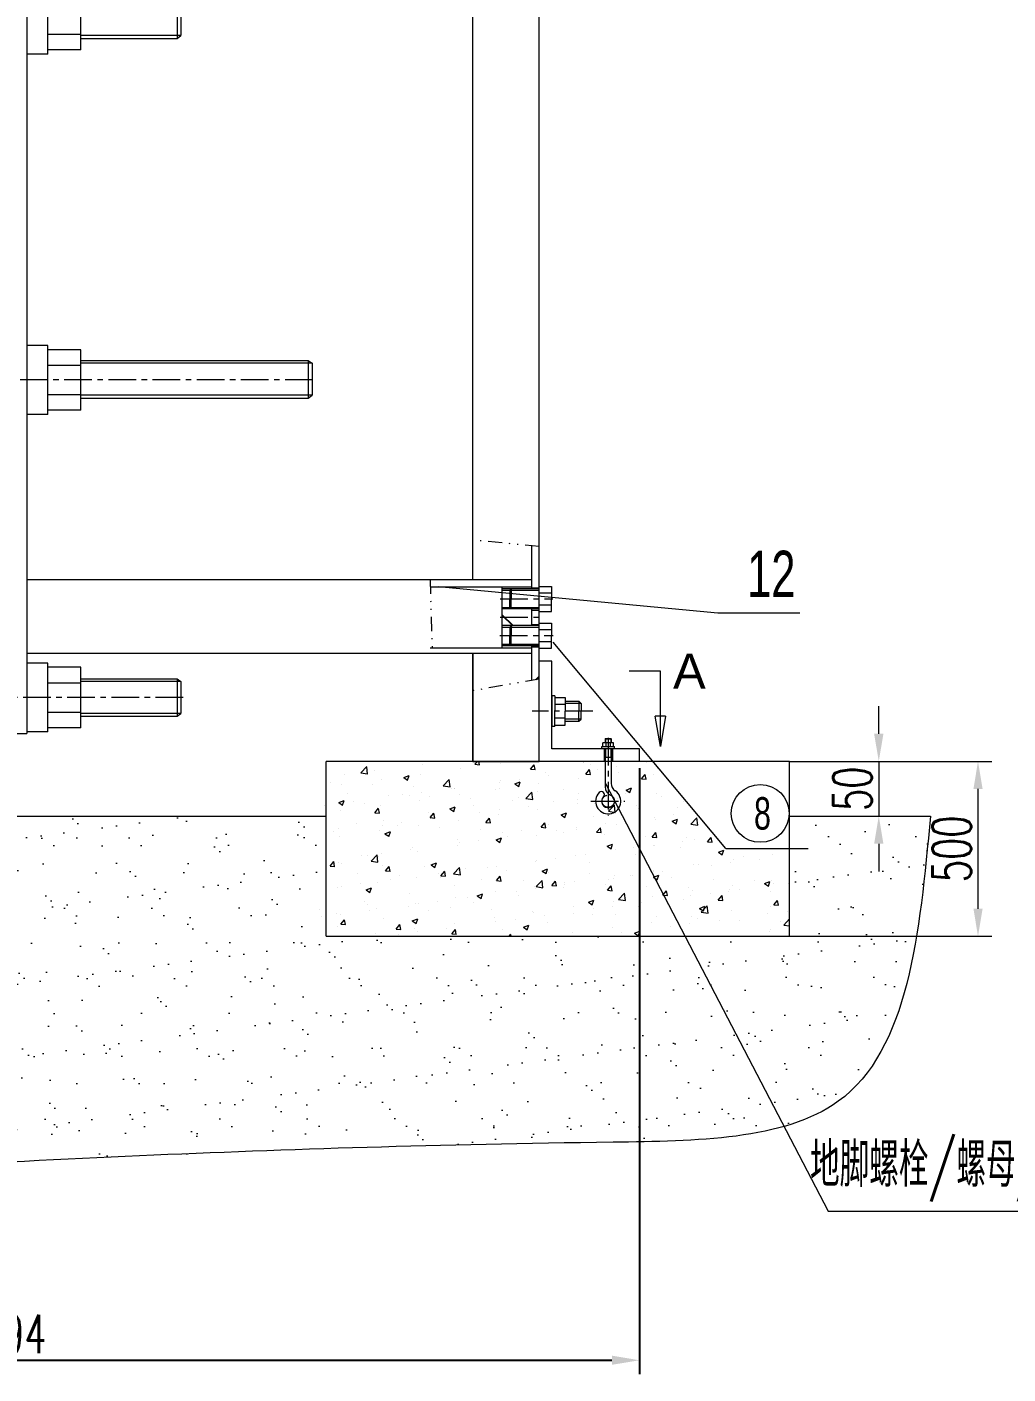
# Model space of a CAD drawing. Header units: millimetres. Extents: x 3108 to 3702, y 1162 to 1582.
# Drawn here: x 3239.8 to 3328.6, y 1324.6 to 1446.6 of the extents above; entities that cross this region are included whole.
import ezdxf

# ---------------------------------------------------------------- set-up
doc = ezdxf.new("R2010")
doc.units = ezdxf.units.MM
doc.linetypes.add('CENTERX2', pattern=[4, 2.5, -0.5, 0.5, -0.5])
doc.linetypes.add('DIVIDE', pattern=[31.75, 12.7, -6.35, 0, -6.35, 0, -6.35])
doc.layers.get('DEFPOINTS').update_dxf_attribs({"lineweight": 18})
for name, color, linetype, lineweight, true_color in [('1', 1, 'Continuous', 18, 0xff0000), ('2', 2, 'Continuous', 18, 0xffff00), ('3', 3, 'CENTERX2', 18, 0x00ff00), ('4', 4, 'DIVIDE', 18, 0x00ffff)]:
    doc.layers.add(name, color=color, linetype=linetype, lineweight=lineweight, true_color=true_color)
doc.styles.add('HZ', font='txt.shx', dxfattribs={"width": 0.67, "bigfont": 'hztxt.shx'})
doc.styles.get("Standard").update_dxf_attribs({"font": 'arial.ttf'})
doc.dimstyles.new('STANDARD$0', dxfattribs={"dimtxt": 3.5, "dimasz": 2.5, "dimexe": 1.25, "dimexo": 0.625, "dimtad": 1, "dimdec": 4, "dimdsep": 46, "dimtxsty": 'HZ', "dimcen": 2.5, "dimdle": 5, "dimadec": 0, "dimazin": 0, "dimtfac": 1, "dimtmove": 0, "dimatfit": 3, "dimfxl": 0, "dimtolj": 1, "dimlwd": -1, "dimlwe": -1, "dimarcsym": 0})
pattern_1 = [(37.5, (2391.516, 728.7766), (-0.160003, 4.894132), [0, -3.8608, 0, -4.318, 0, -4.1275]), (7.5, (2391.516, 728.7766), (4.495233, 7.16825), [0, -2.0828, 0, -3.4798, 0, -1.3335]), (327.5, (2388.392, 728.7766), (7.909924, 0.014372), [0, -1.27, 0, -4.572, 0, -5.969]), (317.5, (2388.392, 728.7766), (7.635565, 2.229293), [0, -0.635, 0, -2.9972, 0, -3.429])]

# ---------------------------------------------------------------- blocks, each defined once
blk = doc.blocks.new('*D36')
at = {"layer": '2', "color": 2, "transparency": 16777216}
for p, q in [((3316.89, 1382.55), (3316.89, 1385.05)), ((3308.82, 1380.05), (3318.14, 1380.05)), ((3316.89, 1380.05), (3316.89, 1375.09)), ((3308.82, 1375.09), (3318.14, 1375.09)), ((3316.89, 1372.59), (3316.89, 1370.09))]:
    blk.add_line(p, q, dxfattribs=at)
for points in [[(3316.47, 1382.55), (3317.31, 1382.55), (3316.89, 1380.05)], [(3316.47, 1372.59), (3317.31, 1372.59), (3316.89, 1375.09)]]:
    blk.add_solid(points, dxfattribs=at)
at = {"layer": 'DEFPOINTS', "color": 0, "transparency": 16777216}
for p in [(3308.82, 1380.05), (3308.82, 1375.09), (3316.89, 1375.09)]:
    blk.add_point(p, dxfattribs=at)
at = {"layer": '2', "color": 2, "transparency": 16777216, "insert": (3314.51, 1377.57), "char_height": 3.5, "attachment_point": 5, "rotation": 90, "style": 'HZ'}
blk.add_mtext('\\A1;50', dxfattribs=at)
blk = doc.blocks.new('*D37')
at = {"layer": '2', "color": 2, "transparency": 16777216}
for p, q in [((3308.82, 1380.05), (3327.12, 1380.05)), ((3325.87, 1377.55), (3325.87, 1366.71)), ((3308.82, 1364.21), (3327.12, 1364.21))]:
    blk.add_line(p, q, dxfattribs=at)
for points in [[(3325.46, 1377.55), (3326.29, 1377.55), (3325.87, 1380.05)], [(3325.46, 1366.71), (3326.29, 1366.71), (3325.87, 1364.21)]]:
    blk.add_solid(points, dxfattribs=at)
at = {"layer": 'DEFPOINTS', "color": 0, "transparency": 16777216}
for p in [(3308.82, 1380.05), (3308.82, 1364.21), (3325.87, 1364.21)]:
    blk.add_point(p, dxfattribs=at)
at = {"layer": '2', "color": 2, "transparency": 16777216, "insert": (3323.5, 1372.13), "char_height": 3.5, "attachment_point": 5, "rotation": 90, "style": 'HZ'}
blk.add_mtext('\\A1;500', dxfattribs=at)
blk = doc.blocks.new('_CLOSED')
at = {"color": 0, "linetype": 'ByBlock', "lineweight": -2}
for p, q in [((-1, 0.166667), (0, 0)), ((-1, 0.166667), (-1, -0.166667)), ((0, 0), (-1, -0.166667)), ((0, 0), (-1, 0))]:
    blk.add_line(p, q, dxfattribs=at)
blk = doc.blocks.new('*D56')
at = {"color": 0, "transparency": 16777216}
for p, q in [((3295.23, 1379.43), (3295.23, 1324.57)), ((3179.86, 1332.95), (3179.86, 1324.57)), ((3182.36, 1325.82), (3292.73, 1325.82))]:
    blk.add_line(p, q, dxfattribs=at)
for points in [[(3182.36, 1326.24), (3182.36, 1325.41), (3179.86, 1325.82)], [(3292.73, 1326.24), (3292.73, 1325.41), (3295.23, 1325.82)]]:
    blk.add_solid(points, dxfattribs=at)
at = {"layer": 'DEFPOINTS', "color": 0, "transparency": 16777216}
for p in [(3295.23, 1380.05), (3179.86, 1333.57), (3295.23, 1325.82)]:
    blk.add_point(p, dxfattribs=at)
at = {"color": 0, "transparency": 16777216, "insert": (3237.54, 1328.2), "char_height": 3.5, "attachment_point": 5, "style": 'HZ'}
blk.add_mtext('\\A1;1494', dxfattribs=at)

msp = doc.modelspace()

# ---------------------------------------------------------------- hatches: boundary and pattern name
at = {"ltscale": 0.25}
h = msp.add_hatch(dxfattribs=at)
h.set_pattern_fill('ANSI31', color=256, scale=4.2, style=0)
h.set_pattern_definition([(45, (2985.516, 728.777), (-9.42927, 9.42927), [])])
h.paths.add_polyline_path([(3286.15831, 1399.49758), (3285.47038, 1399.56556), (3285.47038, 1395.76713), (3286.15831, 1395.76713)], flags=0)
h.paths.add_polyline_path([(3286.15831, 1390.42641), (3285.47038, 1390.42641), (3285.47038, 1387.38732), (3286.15831, 1387.50916), (3286.15831, 1389.12626)], flags=0)
h = msp.add_hatch(dxfattribs=at)
h.set_pattern_fill('ANSI31', color=256, scale=4.2, angle=90, style=0)
h.set_pattern_definition([(135, (2985.516, 728.777), (-9.42927, -9.42927), [])])
h.paths.add_polyline_path([(3285.47038, 1395.66624), (3285.47038, 1395.86583), (3282.77398, 1395.86583), (3282.77398, 1395.66624), (3283.62385, 1395.66624)], flags=0)
h.paths.add_polyline_path([(3282.77398, 1395.66624), (3282.77398, 1395.53961), (3283.48739, 1395.53961), (3283.62385, 1395.66624)], flags=0)
h.paths.add_polyline_path([(3283.62385, 1393.85033), (3283.48739, 1393.97696), (3282.77398, 1393.97696), (3282.77398, 1393.85033)], flags=0)
h.paths.add_polyline_path([(3283.62385, 1393.85033), (3282.77398, 1393.85033), (3282.77398, 1393.09677), (3285.47038, 1393.09677), (3285.47038, 1393.61897), (3284.6045, 1393.85033)], flags=0)
h.paths.add_polyline_path([(3282.77398, 1393.09677), (3282.77398, 1392.3432), (3283.62385, 1392.3432), (3285.47038, 1392.3432), (3285.47038, 1393.09677)], flags=0)
h.paths.add_polyline_path([(3283.48739, 1392.21657), (3283.62385, 1392.3432), (3282.77398, 1392.3432), (3282.77398, 1392.21657)], flags=0)
h.paths.add_polyline_path([(3283.62385, 1390.52729), (3283.48739, 1390.65392), (3282.77398, 1390.65392), (3282.77398, 1390.52729)], flags=0)
h.paths.add_polyline_path([(3285.47038, 1390.32771), (3285.47038, 1390.52729), (3283.62385, 1390.52729), (3282.77398, 1390.52729), (3282.77398, 1390.32771)], flags=0)
at = {"layer": '2'}
h = msp.add_hatch(dxfattribs=at)
h.set_pattern_fill('AR-SAND', color=256, scale=0.1, style=0)
h.set_pattern_definition(pattern_1)
edge = h.paths.add_edge_path(flags=0)
edge.add_spline(control_points=[(3157.85624, 1375.08889), (3155.30754, 1366.23767), (3147.32803, 1338.5262), (3227.89468, 1343.26097), (3264.89736, 1345.34502), (3305.10371, 1345.70333), (3309.89734, 1347.5173)], knot_values=[0, 0, 0, 0, 24.206218146, 75.785082964, 166.21556934, 183.086751471, 183.086751471, 183.086751471, 183.086751471], weights=[1, 1, 1, 1, 1, 1, 1], degree=3, periodic=0)
edge.add_line((3309.89734, 1347.5173), (3301.21813, 1364.21464))
edge.add_line((3301.21813, 1364.21464), (3266.86291, 1364.21464))
edge.add_line((3266.86291, 1364.21464), (3266.86291, 1375.08889))
edge.add_line((3266.86291, 1375.08889), (3210.76764, 1375.08889))
edge.add_line((3210.76764, 1375.08889), (3210.76764, 1364.21464))
edge.add_line((3210.76764, 1364.21464), (3168.81444, 1364.21464))
edge.add_line((3168.81444, 1364.21464), (3168.81444, 1375.08889))
edge.add_line((3168.81444, 1375.08889), (3157.85624, 1375.08889))
h = msp.add_hatch(dxfattribs=at)
h.set_pattern_fill('AR-SAND', color=256, scale=0.1, style=0)
h.set_pattern_definition(pattern_1)
edge = h.paths.add_edge_path(flags=0)
edge.add_spline(control_points=[(3309.89734, 1347.5173), (3311.11441, 1347.97785), (3319.46765, 1352.26326), (3320.58962, 1364.49504), (3321.56135, 1375.08889)], knot_values=[0, 0, 0, 0, 4.242408219, 31.681497009, 31.681497009, 31.681497009, 31.681497009], weights=[1, 1, 1, 1, 1], degree=3, periodic=0)
edge.add_line((3321.56135, 1375.08889), (3309.64444, 1375.08889))
edge.add_arc((3307.15767, 1375.91093), 2.61912, 309.2868787, 341.7078902, ccw=False)
edge.add_line((3308.81611, 1373.88377), (3308.81611, 1364.21464))
edge.add_line((3308.81611, 1364.21464), (3301.21813, 1364.21464))
edge.add_line((3301.21813, 1364.21464), (3309.89734, 1347.5173))

# ---------------------------------------------------------------- linework, layer by layer
at = {"layer": '1', "ltscale": 0.25}
for p, q in [((3239.78577, 1524.29906), (3239.78577, 1382.57426)), ((3280.14811, 1396.49726), (3280.14811, 1524.29906)), ((3286.15831, 1380.05426), (3286.15831, 1524.29906)), ((3239.78577, 1450.33383), (3239.78577, 1444.09573)), ((3253.37914, 1448.91608), (3253.37914, 1445.51348)), ((3253.71934, 1448.66461), (3253.71934, 1445.76496)), ((3253.37914, 1445.51348), (3253.71934, 1445.76496)), ((3239.78577, 1417.70847), (3239.78577, 1411.47038)), ((3265.24738, 1416.35148), (3265.24738, 1412.94888)), ((3265.24738, 1416.35148), (3265.58758, 1416.1)), ((3265.58758, 1416.1), (3265.58758, 1413.20035)), ((3265.58758, 1416.03925), (3265.58758, 1413.20035)), ((3265.24738, 1412.94888), (3265.58758, 1413.20035)), ((3285.47038, 1399.56556), (3285.47038, 1395.66624)), ((3285.47038, 1396.49726), (3239.78577, 1396.49726)), ((3276.28825, 1395.86583), (3285.47038, 1395.86583)), ((3282.77398, 1395.86583), (3282.77398, 1390.32771)), ((3282.77398, 1395.53961), (3283.48739, 1395.53961)), ((3283.62385, 1395.66624), (3283.48739, 1395.53961)), ((3283.48739, 1395.53961), (3283.48739, 1394.75829)), ((3283.62385, 1395.66624), (3283.62385, 1394.75829)), ((3286.15831, 1395.66624), (3283.62385, 1395.66624)), ((3285.47038, 1395.76713), (3286.15831, 1395.76713)), ((3286.15831, 1395.89342), (3287.27873, 1395.89342)), ((3287.27873, 1395.89342), (3287.27873, 1394.75829)), ((3283.48739, 1393.97696), (3283.48739, 1394.75829)), ((3283.62385, 1393.85033), (3283.62385, 1394.75829)), ((3286.15831, 1395.30147), (3287.27873, 1395.30147)), ((3287.27873, 1393.62315), (3287.27873, 1394.75829)), ((3282.77398, 1393.97696), (3283.48142, 1393.97696)), ((3283.62385, 1393.85033), (3283.48739, 1393.97696)), ((3286.15831, 1393.85033), (3283.62385, 1393.85033)), ((3285.47038, 1393.85033), (3285.47038, 1392.3432)), ((3285.47038, 1393.74945), (3286.15831, 1393.74945)), ((3286.15831, 1394.2151), (3287.27873, 1394.2151)), ((3286.15831, 1393.62315), (3287.27873, 1393.62315)), ((3282.77398, 1392.21657), (3283.48739, 1392.21657)), ((3283.62385, 1392.3432), (3283.48739, 1392.21657)), ((3283.48739, 1392.21657), (3283.48739, 1391.43525)), ((3286.15831, 1392.3432), (3283.62385, 1392.3432)), ((3283.62385, 1392.3432), (3283.62385, 1391.43525)), ((3285.47038, 1392.44409), (3286.15831, 1392.44409)), ((3286.15831, 1392.57038), (3287.27873, 1392.57038)), ((3286.15831, 1391.97843), (3287.27873, 1391.97843)), ((3287.27873, 1392.57038), (3287.27873, 1391.43525)), ((3282.77398, 1390.65392), (3283.48739, 1390.65392)), ((3283.48739, 1390.65392), (3283.48739, 1391.43525)), ((3283.62385, 1390.52729), (3283.48739, 1390.65392)), ((3283.62385, 1390.52729), (3283.62385, 1391.43525)), ((3286.15831, 1390.89206), (3287.27873, 1390.89206)), ((3287.27873, 1390.30011), (3287.27873, 1391.43525)), ((3285.47038, 1389.83337), (3239.78577, 1389.83337)), ((3276.28825, 1390.32771), (3285.47038, 1390.32771)), ((3280.14811, 1380.05426), (3280.14811, 1389.83337)), ((3280.14811, 1389.83337), (3280.14811, 1380.05426)), ((3286.15831, 1390.52729), (3283.62385, 1390.52729)), ((3285.47038, 1390.52729), (3285.47038, 1387.38732)), ((3285.47038, 1390.42641), (3286.15831, 1390.42641)), ((3286.15831, 1390.30011), (3287.27873, 1390.30011)), ((3239.78577, 1388.95075), (3239.78577, 1382.71265)), ((3253.37914, 1387.533), (3253.37914, 1384.1304)), ((3253.37914, 1387.533), (3253.71934, 1387.28153)), ((3253.71934, 1387.28153), (3253.71934, 1384.38188)), ((3287.29231, 1385.97544), (3287.29231, 1383.20508)), ((3287.56034, 1385.97544), (3287.29231, 1385.97544)), ((3287.56034, 1385.97544), (3287.56034, 1384.59026)), ((3287.56034, 1385.83823), (3288.50479, 1385.83823)), ((3288.50479, 1385.83823), (3288.50479, 1384.59026)), ((3288.50479, 1385.21425), (3287.56034, 1385.21425)), ((3287.56034, 1383.20508), (3287.56034, 1384.59026)), ((3288.50479, 1385.49633), (3289.7417, 1385.49633)), ((3288.50479, 1383.34229), (3288.50479, 1384.59026)), ((3288.50479, 1383.34229), (3288.50479, 1384.59026)), ((3289.7417, 1385.49633), (3289.7417, 1384.59026)), ((3289.7417, 1385.49633), (3289.9512, 1385.29569)), ((3289.7417, 1383.6842), (3289.7417, 1384.59026)), ((3289.9512, 1385.29569), (3289.9512, 1384.59026)), ((3289.9512, 1383.88484), (3289.9512, 1384.59026)), ((3253.37914, 1384.1304), (3253.71934, 1384.38188)), ((3288.50479, 1383.96628), (3287.56034, 1383.96628)), ((3287.56034, 1383.34229), (3288.50479, 1383.34229)), ((3288.50479, 1383.6842), (3289.7417, 1383.6842)), ((3289.7417, 1383.6842), (3289.9512, 1383.88484)), ((3234.11577, 1382.57426), (3239.78577, 1382.57426)), ((3287.56034, 1383.20508), (3287.29231, 1383.20508)), ((3280.14811, 1380.05426), (3286.15831, 1380.05426))]:
    msp.add_line(p, q, dxfattribs=at)
at = {"layer": '1'}
for p, q in [((3241.6761, 1444.09573), (3241.6761, 1450.33383)), ((3244.65337, 1444.4738), (3244.65337, 1449.95576)), ((3241.6761, 1445.89155), (3244.65337, 1445.89155)), ((3244.65337, 1445.51348), (3253.37914, 1445.51348)), ((3244.65337, 1444.4738), (3241.6761, 1444.4738)), ((3241.6761, 1444.09573), (3239.78577, 1444.09573)), ((3241.6761, 1417.70847), (3239.78577, 1417.70847)), ((3241.6761, 1411.47038), (3241.6761, 1417.70847)), ((3244.65337, 1417.33041), (3241.6761, 1417.33041)), ((3244.65337, 1411.84844), (3244.65337, 1417.33041)), ((3244.65337, 1416.35148), (3265.24738, 1416.35148)), ((3241.6761, 1415.91266), (3244.65337, 1415.91266)), ((3241.6761, 1413.26619), (3244.65337, 1413.26619)), ((3244.65337, 1412.94888), (3265.24738, 1412.94888)), ((3241.6761, 1411.47038), (3239.78577, 1411.47038)), ((3244.65337, 1411.84844), (3241.6761, 1411.84844)), ((3241.6761, 1388.95075), (3239.78577, 1388.95075)), ((3241.6761, 1382.71265), (3241.6761, 1388.95075)), ((3244.65337, 1388.57269), (3241.6761, 1388.57269)), ((3244.65337, 1383.09072), (3244.65337, 1388.57269)), ((3241.6761, 1387.15494), (3244.65337, 1387.15494)), ((3244.65337, 1387.533), (3253.37914, 1387.533)), ((3241.6761, 1384.50847), (3244.65337, 1384.50847)), ((3244.65337, 1384.1304), (3253.37914, 1384.1304)), ((3241.6761, 1382.71265), (3239.78577, 1382.71265)), ((3244.65337, 1383.09072), (3241.6761, 1383.09072)), ((3292.11811, 1382.08205), (3292.16431, 1382.12825)), ((3292.11811, 1382.08205), (3292.11811, 1381.72257)), ((3292.11811, 1382.08205), (3292.67251, 1382.08205)), ((3292.16431, 1382.12825), (3292.62631, 1382.12825)), ((3292.67251, 1382.08205), (3292.62631, 1382.12825)), ((3292.67251, 1382.08205), (3292.67251, 1381.72257)), ((3291.81065, 1381.38637), (3292.97998, 1381.38637)), ((3291.81065, 1381.18826), (3291.81065, 1381.38637)), ((3292.11811, 1381.18826), (3292.11811, 1377.73046)), ((3292.67251, 1381.18826), (3292.67251, 1378.05958)), ((3292.97998, 1381.18826), (3292.97998, 1381.38637))]:
    msp.add_line(p, q, dxfattribs=at)
at = {"layer": '1', "ltscale": 200}
for p, q in [((3287.29231, 1389.12626), (3286.15831, 1389.12626)), ((3286.15831, 1380.05426), (3286.15831, 1389.12626)), ((3287.29231, 1381.18826), (3287.29231, 1389.12626)), ((3295.23031, 1381.18826), (3287.29231, 1381.18826)), ((3295.23031, 1380.05426), (3295.23031, 1381.18826)), ((3295.23031, 1380.05426), (3286.15831, 1380.05426))]:
    msp.add_line(p, q, dxfattribs=at)
at = {"layer": '1', "ltscale": 0.1}
for p, q in [((3291.92634, 1381.38935), (3291.92634, 1381.72257)), ((3292.89015, 1381.72257), (3291.92634, 1381.72257)), ((3292.03224, 1381.18826), (3292.03224, 1380.05426)), ((3292.21501, 1381.38935), (3292.21501, 1381.72257)), ((3292.60147, 1381.38935), (3292.60147, 1381.72257)), ((3292.7969, 1381.18826), (3292.7969, 1380.05426)), ((3292.89015, 1381.38637), (3292.89015, 1381.72257))]:
    msp.add_line(p, q, dxfattribs=at)
at = {"layer": '1', "lineweight": 0}
for p, q in [((3266.86291, 1364.21464), (3266.86291, 1380.05426)), ((3308.81611, 1380.05426), (3266.86291, 1380.05426)), ((3292.11811, 1380.42977), (3292.67251, 1380.42977)), ((3308.81611, 1364.21464), (3308.81611, 1380.05426)), ((3210.76764, 1375.08889), (3266.86291, 1375.08889)), ((3308.81611, 1375.08889), (3321.56135, 1375.08889)), ((3266.86291, 1364.21464), (3308.81611, 1364.21464))]:
    msp.add_line(p, q, dxfattribs=at)
at = {"layer": '1'}
for centre, radius, start, end in [((3292.39531, 1376.4415), 1.14007, 136.2364017, 56.1390686), ((3291.77215, 1377.03833), 0.2772, 316.2364017, 136.2364017), ((3292.92661, 1377.73046), 0.8085, 180, 247.5989023), ((3293.48101, 1378.05958), 0.8085, 180, 236.1390686), ((3292.39531, 1376.4415), 0.58567, 136.2364017, 67.5989023)]:
    msp.add_arc(centre, radius, start, end, dxfattribs=at)
at = {"layer": '2', "ltscale": 0.25}
for p, q in [((3253.71934, 1445.76496), (3244.65337, 1445.76496)), ((3265.58758, 1416.1), (3244.65337, 1416.1)), ((3265.58758, 1413.20035), (3244.65337, 1413.20035)), ((3283.62385, 1395.66624), (3282.77398, 1395.66624)), ((3283.48739, 1395.53961), (3286.15831, 1395.53961)), ((3283.62385, 1393.85033), (3282.77398, 1393.85033)), ((3283.48739, 1393.97696), (3286.15831, 1393.97696)), ((3283.62385, 1392.3432), (3282.77398, 1392.3432)), ((3283.48739, 1392.21657), (3286.15831, 1392.21657)), ((3283.48739, 1390.65392), (3286.15831, 1390.65392)), ((3283.62385, 1390.52729), (3282.77398, 1390.52729)), ((3253.71934, 1387.28153), (3244.65337, 1387.28153)), ((3289.9512, 1385.29569), (3288.50479, 1385.29569)), ((3253.71934, 1384.38188), (3244.65337, 1384.38188)), ((3289.9512, 1383.88484), (3288.50479, 1383.88484))]:
    msp.add_line(p, q, dxfattribs=at)
at = {"layer": '2', "ltscale": 0.5}
for p, q in [((3277.04181, 1395.87104), (3302.31768, 1393.48767)), ((3302.31768, 1393.48767), (3309.7416, 1393.48767)), ((3303.04293, 1372.17545), (3287.40322, 1390.83171)), ((3303.04293, 1372.17545), (3310.51305, 1372.17545))]:
    msp.add_line(p, q, dxfattribs=at)
at = {"layer": '2'}
for p, q in [((3292.16431, 1382.12825), (3292.16431, 1381.72257)), ((3292.62631, 1382.12825), (3292.62631, 1381.72257)), ((3292.16431, 1381.18826), (3292.16431, 1380.42977)), ((3292.62631, 1381.18826), (3292.62631, 1380.42977)), ((3275.62101, 1379.78114), (3275.62101, 1379.78114)), ((3277.37339, 1380.01185), (3277.37339, 1380.01185)), ((3280.34115, 1379.78428), (3280.75956, 1379.74768)), ((3280.34116, 1379.78428), (3280.5677, 1380.05426)), ((3280.75864, 1379.74529), (3280.70165, 1380.05426)), ((3282.62005, 1379.88543), (3282.62005, 1379.88543)), ((3285.36198, 1379.34502), (3285.69944, 1379.74719)), ((3285.77946, 1379.30602), (3285.69853, 1379.7448)), ((3290.15786, 1380.05426), (3290.18148, 1380.03833)), ((3290.18056, 1380.03594), (3290.1867, 1380.05426)), ((3290.77133, 1379.73745), (3290.77133, 1379.73745)), ((3295.83174, 1379.92349), (3295.83174, 1379.92349)), ((3266.79666, 1378.6194), (3266.79666, 1378.6194)), ((3268.54904, 1378.8501), (3268.54904, 1378.8501)), ((3270.00185, 1379.00447), (3270.54707, 1379.57271)), ((3270.00185, 1379.00447), (3270.62441, 1378.90792)), ((3270.62345, 1378.90611), (3270.54612, 1379.5709)), ((3271.20016, 1379.19913), (3271.20016, 1379.19913)), ((3271.85454, 1378.4196), (3271.85454, 1378.4196)), ((3273.89182, 1378.57609), (3274.38195, 1378.76423)), ((3273.89182, 1378.57609), (3274.24002, 1378.34122)), ((3274.23909, 1378.33885), (3274.38103, 1378.76186)), ((3275.39029, 1378.86773), (3275.39029, 1378.86773)), ((3277.47254, 1377.84584), (3278.01776, 1378.41407)), ((3278.09414, 1377.74747), (3278.0168, 1378.41226)), ((3279.026, 1379.39256), (3279.026, 1379.39256)), ((3284.35626, 1378.41271), (3284.35626, 1378.41271)), ((3285.36198, 1379.34502), (3285.78038, 1379.30841)), ((3286.68903, 1379.03671), (3286.68903, 1379.03671)), ((3287.00738, 1378.76174), (3287.00738, 1378.76174)), ((3289.70639, 1378.52814), (3289.70639, 1378.52814)), ((3290.3828, 1378.90575), (3290.72026, 1379.30793)), ((3290.3828, 1378.90575), (3290.8012, 1378.86915)), ((3290.80028, 1378.86675), (3290.71935, 1379.30553)), ((3291.42824, 1379.34376), (3291.42824, 1379.34376)), ((3293.18061, 1379.57446), (3293.18061, 1379.57446)), ((3293.30044, 1379.02102), (3293.30044, 1379.02102)), ((3295.40362, 1378.46649), (3295.74108, 1378.86866)), ((3295.40362, 1378.46649), (3295.82202, 1378.42988)), ((3295.8211, 1378.42748), (3295.74017, 1378.86626)), ((3296.53094, 1378.90121), (3296.53094, 1378.90121)), ((3296.83619, 1379.46915), (3296.83619, 1379.46915)), ((3267.29, 1378.1022), (3267.29, 1378.1022)), ((3268.26048, 1377.92672), (3268.26048, 1377.92672)), ((3268.76594, 1377.16193), (3268.76594, 1377.16193)), ((3271.02676, 1377.94432), (3271.02676, 1377.94432)), ((3274.76351, 1377.78643), (3274.76351, 1377.78643)), ((3275.5319, 1377.25097), (3275.5319, 1377.25097)), ((3277.47254, 1377.84584), (3278.0951, 1377.74929)), ((3278.18303, 1377.59999), (3278.18303, 1377.59999)), ((3278.50027, 1377.62855), (3278.50027, 1377.62855)), ((3278.52442, 1377.63524), (3278.52442, 1377.63524)), ((3282.23703, 1377.47066), (3282.23703, 1377.47066)), ((3282.53493, 1377.55518), (3282.53493, 1377.55518)), ((3282.60388, 1378.18201), (3282.60388, 1378.18201)), ((3282.60672, 1378.33598), (3282.60672, 1378.33598)), ((3283.95173, 1378.01547), (3284.44186, 1378.20361)), ((3283.95173, 1378.01547), (3284.29993, 1377.78061)), ((3284.299, 1377.77823), (3284.44093, 1378.20124)), ((3284.94323, 1376.6872), (3285.48845, 1377.25544)), ((3285.56483, 1376.58884), (3285.48749, 1377.25363)), ((3285.97379, 1377.31278), (3285.97379, 1377.31278)), ((3286.07068, 1378.00331), (3286.07068, 1378.00331)), ((3288.36633, 1377.49974), (3288.36633, 1377.49974)), ((3292.16442, 1378.0553), (3312.29415, 1339.32906)), ((3292.44864, 1378.20048), (3292.44864, 1378.20048)), ((3293.99025, 1377.16261), (3293.99025, 1377.16261)), ((3294.01163, 1377.45486), (3294.50176, 1377.643)), ((3294.01164, 1377.45486), (3294.35983, 1377.22)), ((3294.35891, 1377.21761), (3294.50084, 1377.64061)), ((3266.70755, 1376.08922), (3266.70755, 1376.08922)), ((3268.01027, 1376.31837), (3268.5004, 1376.50651)), ((3268.01027, 1376.31837), (3268.35846, 1376.08351)), ((3268.35754, 1376.08114), (3268.49947, 1376.50414)), ((3269.35867, 1376.43825), (3269.35867, 1376.43825)), ((3270.35981, 1376.23377), (3270.35981, 1376.23377)), ((3271.76942, 1376.08934), (3271.76942, 1376.08934)), ((3272.50269, 1377.00404), (3272.50269, 1377.00404)), ((3273.77953, 1377.02026), (3273.77953, 1377.02026)), ((3274.44212, 1376.93451), (3274.44212, 1376.93451)), ((3275.30517, 1376.53747), (3275.30517, 1376.53747)), ((3276.23945, 1376.84616), (3276.23945, 1376.84616)), ((3278.07017, 1375.75775), (3278.5603, 1375.9459)), ((3278.41744, 1375.52052), (3278.55938, 1375.94352)), ((3278.94088, 1377.0623), (3278.94088, 1377.0623)), ((3279.97621, 1376.68827), (3279.97621, 1376.68827)), ((3280.20173, 1376.09827), (3280.20173, 1376.09827)), ((3283.71296, 1376.53039), (3283.71296, 1376.53039)), ((3284.28403, 1376.79901), (3284.28403, 1376.79901)), ((3284.94323, 1376.68721), (3285.56579, 1376.59065)), ((3285.1659, 1376.00086), (3285.1659, 1376.00086)), ((3287.44972, 1376.37251), (3287.44972, 1376.37251)), ((3289.58675, 1376.58288), (3289.58675, 1376.58288)), ((3289.62127, 1376.19789), (3289.62127, 1376.19789)), ((3289.71054, 1377.1549), (3289.71054, 1377.1549)), ((3291.18648, 1376.21462), (3291.18648, 1376.21462)), ((3291.33913, 1376.81358), (3291.33913, 1376.81358)), ((3292.41392, 1375.52857), (3292.95914, 1376.09681)), ((3293.03551, 1375.4302), (3292.95817, 1376.09499)), ((3293.21533, 1376.69076), (3293.21533, 1376.69076)), ((3293.4473, 1376.99701), (3293.4473, 1376.99701)), ((3294.92323, 1376.05674), (3294.92323, 1376.05674)), ((3296.75107, 1377.13889), (3296.75107, 1377.13889)), ((3297.18406, 1376.83913), (3297.18406, 1376.83913)), ((3299.20431, 1376.45152), (3299.20431, 1376.45152)), ((3268.17537, 1375.59647), (3268.17537, 1375.59647)), ((3271.27077, 1375.39747), (3271.60824, 1375.79964)), ((3271.27077, 1375.39747), (3271.68917, 1375.36086)), ((3271.68826, 1375.35848), (3271.60732, 1375.79726)), ((3276.11942, 1375.39754), (3276.11942, 1375.39754)), ((3276.29159, 1374.9582), (3276.62906, 1375.36038)), ((3276.29159, 1374.9582), (3276.70999, 1374.9216)), ((3276.34154, 1374.83911), (3276.34154, 1374.83911)), ((3276.70908, 1374.91921), (3276.62814, 1375.35799)), ((3278.07017, 1375.75775), (3278.41837, 1375.52289)), ((3278.85576, 1374.73205), (3278.85576, 1374.73205)), ((3280.76239, 1375.42113), (3280.76239, 1375.42113)), ((3281.31241, 1374.51894), (3281.64988, 1374.92111)), ((3281.7299, 1374.47995), (3281.64896, 1374.91872)), ((3282.44981, 1375.22492), (3282.44981, 1375.22492)), ((3282.51477, 1375.65183), (3282.51477, 1375.65183)), ((3285.98556, 1375.67305), (3285.98556, 1375.67305)), ((3288.13008, 1375.19714), (3288.62021, 1375.38528)), ((3288.13008, 1375.19714), (3288.47827, 1374.96228)), ((3288.47735, 1374.9599), (3288.61928, 1375.3829)), ((3291.0397, 1375.05005), (3291.0397, 1375.05005)), ((3292.41392, 1375.52857), (3293.03647, 1375.43202)), ((3295.122, 1375.75079), (3295.122, 1375.75079)), ((3296.56962, 1374.98374), (3296.56962, 1374.98374)), ((3296.66595, 1374.80863), (3296.66595, 1374.80863)), ((3298.18998, 1374.63652), (3298.68011, 1374.82467)), ((3298.322, 1375.21445), (3298.322, 1375.21445)), ((3298.53725, 1374.39927), (3298.67919, 1374.82228)), ((3298.65999, 1375.89885), (3298.65999, 1375.89885)), ((3299.8846, 1374.36994), (3300.42982, 1374.93817)), ((3300.30166, 1375.33347), (3300.30166, 1375.33347)), ((3300.5062, 1374.27156), (3300.42886, 1374.93635)), ((3267.51719, 1373.67736), (3267.51719, 1373.67736)), ((3267.95482, 1373.99607), (3267.95482, 1373.99607)), ((3269.6341, 1374.38615), (3269.6341, 1374.38615)), ((3271.6843, 1373.75908), (3271.6843, 1373.75908)), ((3271.93804, 1374.25938), (3271.93804, 1374.25938)), ((3272.03712, 1374.6968), (3272.03712, 1374.6968)), ((3272.18862, 1373.50003), (3272.67875, 1373.68818)), ((3272.53588, 1373.2628), (3272.67782, 1373.68581)), ((3273.37085, 1374.22827), (3273.37085, 1374.22827)), ((3273.69042, 1374.49008), (3273.69042, 1374.49008)), ((3275.22005, 1374.20721), (3275.22005, 1374.20721)), ((3277.10761, 1374.07039), (3277.10761, 1374.07039)), ((3280.84437, 1373.9125), (3280.84437, 1373.9125)), ((3281.31241, 1374.51894), (3281.73082, 1374.48233)), ((3282.87509, 1373.64858), (3282.87509, 1373.64858)), ((3284.58112, 1373.75462), (3284.58112, 1373.75462)), ((3286.33324, 1374.07967), (3286.6707, 1374.48185)), ((3286.33324, 1374.07967), (3286.75164, 1374.04307)), ((3286.75072, 1374.04068), (3286.66978, 1374.47946)), ((3286.9574, 1374.34932), (3286.9574, 1374.34932)), ((3287.74526, 1373.82199), (3287.74526, 1373.82199)), ((3288.31788, 1373.59673), (3288.31788, 1373.59673)), ((3289.49764, 1374.0527), (3289.49764, 1374.0527)), ((3289.53615, 1373.86763), (3289.53615, 1373.86763)), ((3291.35406, 1373.64041), (3291.69152, 1374.04258)), ((3291.35406, 1373.64041), (3291.77246, 1373.6038)), ((3291.77154, 1373.60141), (3291.6906, 1374.04019)), ((3292.14876, 1374.40173), (3292.14876, 1374.40173)), ((3293.13021, 1374.3605), (3293.13021, 1374.3605)), ((3296.37488, 1373.20114), (3296.71234, 1373.60332)), ((3296.79236, 1373.16214), (3296.71142, 1373.60092)), ((3298.18998, 1374.63653), (3298.53818, 1374.40166)), ((3299.8846, 1374.36994), (3300.50716, 1374.27339)), ((3268.09025, 1373.26621), (3268.09025, 1373.26621)), ((3272.18862, 1373.50004), (3272.53681, 1373.26517)), ((3278.77064, 1372.40179), (3278.77064, 1372.40179)), ((3278.79279, 1372.94785), (3278.79279, 1372.94785)), ((3278.92091, 1372.66025), (3278.92091, 1372.66025)), ((3280.67329, 1372.89095), (3280.67329, 1372.89095)), ((3282.24852, 1372.93942), (3282.73865, 1373.12756)), ((3282.24852, 1372.93942), (3282.59672, 1372.70456)), ((3282.3647, 1372.89466), (3282.3647, 1372.89466)), ((3282.59579, 1372.70218), (3282.73772, 1373.12519)), ((3283.32441, 1373.23998), (3283.32441, 1373.23998)), ((3285.90044, 1373.34279), (3285.90044, 1373.34279)), ((3292.05464, 1373.43885), (3292.05464, 1373.43885)), ((3292.30843, 1372.37881), (3292.79856, 1372.56695)), ((3292.30843, 1372.37881), (3292.65662, 1372.14395)), ((3292.65569, 1372.14156), (3292.79763, 1372.56456)), ((3295.7914, 1373.28097), (3295.7914, 1373.28097)), ((3296.37488, 1373.20114), (3296.79328, 1373.16454)), ((3296.48051, 1372.45357), (3296.48051, 1372.45357)), ((3296.58083, 1372.47838), (3296.58083, 1372.47838)), ((3299.13163, 1372.80259), (3299.13163, 1372.80259)), ((3299.52815, 1373.12308), (3299.52815, 1373.12308)), ((3300.21654, 1373.00321), (3300.21654, 1373.00321)), ((3301.3957, 1372.76188), (3301.73316, 1373.16405)), ((3301.3957, 1372.76188), (3301.8141, 1372.72527)), ((3301.81318, 1372.72287), (3301.73224, 1373.16165)), ((3270.09655, 1371.4985), (3270.09655, 1371.4985)), ((3270.62818, 1371.54638), (3270.62818, 1371.54638)), ((3270.92991, 1371.02701), (3271.47513, 1371.59524)), ((3271.5515, 1370.92865), (3271.47416, 1371.59344)), ((3271.59918, 1371.42883), (3271.59918, 1371.42883)), ((3271.84893, 1371.7292), (3271.84893, 1371.7292)), ((3274.50005, 1372.07823), (3274.50005, 1372.07823)), ((3274.71049, 1372.24711), (3274.71049, 1372.24711)), ((3275.13493, 1371.87696), (3275.13493, 1371.87696)), ((3287.65615, 1371.29182), (3287.65615, 1371.29182)), ((3289.45103, 1371.53737), (3289.45103, 1371.53737)), ((3290.30728, 1371.64084), (3290.30728, 1371.64084)), ((3293.04509, 1372.03025), (3293.04509, 1372.03025)), ((3294.72813, 1372.22286), (3294.72813, 1372.22286)), ((3294.83299, 1371.57414), (3294.83299, 1371.57414)), ((3298.9153, 1372.27488), (3298.9153, 1372.27488)), ((3302.36833, 1371.81819), (3302.85846, 1372.00634)), ((3302.36833, 1371.81819), (3302.71653, 1371.58333)), ((3302.7156, 1371.58094), (3302.85753, 1372.00394)), ((3303.72548, 1371.16583), (3303.72548, 1371.16583)), ((3304.6749, 1371.43864), (3304.6749, 1371.43864)), ((3306.1145, 1371.20346), (3306.1145, 1371.20346)), ((3307.26122, 1371.61396), (3307.26122, 1371.61396)), ((3308.75721, 1372.13938), (3308.75721, 1372.13938)), ((3267.22121, 1370.57139), (3267.55867, 1370.97356)), ((3267.22121, 1370.57139), (3267.63961, 1370.53478)), ((3267.63869, 1370.53241), (3267.55775, 1370.97119)), ((3268.00513, 1370.93595), (3268.00513, 1370.93595)), ((3268.27095, 1370.80919), (3268.27095, 1370.80919)), ((3269.74689, 1369.86891), (3269.74689, 1369.86891)), ((3270.92991, 1371.02701), (3271.55247, 1370.93046)), ((3272.00771, 1370.6513), (3272.00771, 1370.6513)), ((3272.24203, 1370.13212), (3272.57949, 1370.5343)), ((3272.24203, 1370.13212), (3272.66043, 1370.09552)), ((3272.65951, 1370.09314), (3272.57857, 1370.53192)), ((3275.74447, 1370.49342), (3275.74447, 1370.49342)), ((3276.36696, 1370.6817), (3276.85709, 1370.86985)), ((3276.36697, 1370.6817), (3276.71516, 1370.44684)), ((3276.71423, 1370.44447), (3276.85616, 1370.86747)), ((3277.07942, 1369.89936), (3277.07942, 1369.89936)), ((3277.26285, 1369.69286), (3277.60032, 1370.09503)), ((3277.68033, 1369.65387), (3277.59939, 1370.09265)), ((3278.4006, 1369.86837), (3278.94581, 1370.43661)), ((3278.4006, 1369.86838), (3279.02315, 1369.77182)), ((3278.68552, 1370.07153), (3278.68552, 1370.07153)), ((3278.8318, 1370.13007), (3278.8318, 1370.13007)), ((3279.02219, 1369.77001), (3278.94485, 1370.4348)), ((3279.48122, 1370.33553), (3279.48122, 1370.33553)), ((3281.48292, 1370.4791), (3281.48292, 1370.4791)), ((3282.27958, 1370.56441), (3282.27958, 1370.56441)), ((3283.21798, 1370.17765), (3283.21798, 1370.17765)), ((3285.81532, 1371.01254), (3285.81532, 1371.01254)), ((3285.90378, 1371.06111), (3285.90378, 1371.06111)), ((3286.42687, 1370.12109), (3286.917, 1370.30923)), ((3286.42687, 1370.12109), (3286.77507, 1369.88623)), ((3286.66839, 1370.17267), (3286.66839, 1370.17267)), ((3286.77414, 1369.88385), (3286.91607, 1370.30685)), ((3286.95474, 1370.01977), (3286.95474, 1370.01977)), ((3290.69149, 1369.86188), (3290.69149, 1369.86188)), ((3290.75069, 1370.87341), (3290.75069, 1370.87341)), ((3296.49571, 1370.14812), (3296.49571, 1370.14812)), ((3296.5103, 1370.03717), (3296.5103, 1370.03717)), ((3297.29015, 1370.04171), (3297.29015, 1370.04171)), ((3300.13142, 1370.67295), (3300.13142, 1370.67295)), ((3300.5926, 1370.73791), (3300.5926, 1370.73791)), ((3301.711, 1370.62373), (3301.711, 1370.62373)), ((3303.46338, 1370.85443), (3303.46338, 1370.85443)), ((3268.25507, 1368.73762), (3268.25507, 1368.73762)), ((3270.00744, 1368.96832), (3270.00744, 1368.96832)), ((3271.51407, 1369.09857), (3271.51407, 1369.09857)), ((3272.65857, 1369.31735), (3272.65857, 1369.31735)), ((3273.48364, 1369.71103), (3273.48364, 1369.71103)), ((3275.04981, 1369.5467), (3275.04981, 1369.5467)), ((3277.2204, 1369.55314), (3277.2204, 1369.55314)), ((3277.26285, 1369.69286), (3277.68125, 1369.65625)), ((3278.50378, 1368.7712), (3278.50378, 1368.7712)), ((3280.95716, 1369.39526), (3280.95716, 1369.39526)), ((3282.28367, 1369.25359), (3282.62114, 1369.65577)), ((3282.28367, 1369.25359), (3282.70208, 1369.21699)), ((3282.58608, 1369.47194), (3282.58608, 1369.47194)), ((3282.70115, 1369.2146), (3282.62021, 1369.65338)), ((3284.69392, 1369.23738), (3284.69392, 1369.23738)), ((3285.7302, 1368.68228), (3285.7302, 1368.68228)), ((3285.87128, 1368.70974), (3286.4165, 1369.27798)), ((3285.87128, 1368.70974), (3286.49384, 1368.61319)), ((3286.49287, 1368.61137), (3286.41554, 1369.27616)), ((3287.30449, 1368.81433), (3287.7229, 1368.77772)), ((3287.3045, 1368.81433), (3287.64196, 1369.2165)), ((3287.72197, 1368.77533), (3287.64104, 1369.21411)), ((3288.34569, 1368.6357), (3288.34569, 1368.6357)), ((3288.43067, 1369.07949), (3288.43067, 1369.07949)), ((3288.46579, 1368.87996), (3288.46579, 1368.87996)), ((3289.36591, 1369.20711), (3289.36591, 1369.20711)), ((3292.16743, 1368.92161), (3292.16743, 1368.92161)), ((3292.32532, 1368.37506), (3292.66278, 1368.77724)), ((3292.42799, 1369.33644), (3292.42799, 1369.33644)), ((3292.74279, 1368.33606), (3292.66186, 1368.77484)), ((3292.88664, 1369.46198), (3292.88664, 1369.46198)), ((3292.95997, 1369.69999), (3292.95997, 1369.69999)), ((3294.42825, 1369.704), (3294.42825, 1369.704)), ((3294.63902, 1369.69268), (3294.63902, 1369.69268)), ((3295.90419, 1368.76372), (3295.90419, 1368.76372)), ((3296.48678, 1369.56047), (3296.97691, 1369.74862)), ((3296.48678, 1369.56047), (3296.83497, 1369.32561)), ((3296.83404, 1369.32322), (3296.97598, 1369.74623)), ((3298.16501, 1369.54611), (3298.16501, 1369.54611)), ((3301.90177, 1369.38823), (3301.90177, 1369.38823)), ((3303.64036, 1368.83557), (3303.64036, 1368.83557)), ((3305.63852, 1369.23035), (3305.63852, 1369.23035)), ((3306.54668, 1368.99986), (3307.03681, 1369.188)), ((3306.54668, 1368.99986), (3306.89488, 1368.765)), ((3306.89395, 1368.7626), (3307.03588, 1369.18561)), ((3307.17611, 1369.2837), (3307.17611, 1369.2837)), ((3307.34827, 1368.98895), (3307.34827, 1368.98895)), ((3308.69387, 1369.02459), (3308.69387, 1369.02459)), ((3267.92001, 1368.60569), (3267.92001, 1368.60569)), ((3270.48541, 1368.42398), (3270.97554, 1368.61213)), ((3270.48541, 1368.42399), (3270.8336, 1368.18912)), ((3270.83267, 1368.18676), (3270.97461, 1368.60976)), ((3274.42148, 1368.07047), (3274.42148, 1368.07047)), ((3278.6004, 1367.74128), (3278.6004, 1367.74128)), ((3279.64144, 1367.71821), (3279.64144, 1367.71821)), ((3280.54531, 1367.86337), (3281.03544, 1368.05151)), ((3280.54531, 1367.86337), (3280.89351, 1367.62851)), ((3280.89258, 1367.62613), (3281.03451, 1368.04914)), ((3282.19446, 1368.23415), (3282.19446, 1368.23415)), ((3284.06229, 1368.30023), (3284.06229, 1368.30023)), ((3284.26339, 1367.93497), (3284.26339, 1367.93497)), ((3285.81467, 1368.53094), (3285.81467, 1368.53094)), ((3290.60522, 1367.30276), (3291.09535, 1367.4909)), ((3290.95248, 1367.06551), (3291.09442, 1367.48852)), ((3292.32532, 1368.37506), (3292.74372, 1368.33846)), ((3293.34197, 1367.55111), (3293.88719, 1368.11934)), ((3293.34197, 1367.55111), (3293.96453, 1367.45456)), ((3293.96356, 1367.45274), (3293.88622, 1368.11753)), ((3296.41059, 1367.81786), (3296.41059, 1367.81786)), ((3297.34614, 1367.9358), (3297.6836, 1368.33797)), ((3297.34614, 1367.9358), (3297.76454, 1367.89919)), ((3297.76362, 1367.89679), (3297.68268, 1368.33557)), ((3299.18367, 1367.58748), (3299.18367, 1367.58748)), ((3299.64094, 1368.60584), (3299.64094, 1368.60584)), ((3299.86951, 1367.86285), (3299.86951, 1367.86285)), ((3300.0463, 1368.3427), (3300.0463, 1368.3427)), ((3301.62189, 1368.09355), (3301.62189, 1368.09355)), ((3302.36696, 1367.49653), (3302.70442, 1367.89871)), ((3302.36696, 1367.49653), (3302.78536, 1367.45993)), ((3302.78444, 1367.45752), (3302.7035, 1367.8963)), ((3303.26597, 1368.28822), (3303.26597, 1368.28822)), ((3303.3777, 1368.44796), (3303.3777, 1368.44796)), ((3304.27301, 1368.44258), (3304.27301, 1368.44258)), ((3307.11446, 1368.29007), (3307.11446, 1368.29007)), ((3307.38778, 1367.05727), (3307.72524, 1367.45944)), ((3307.80526, 1367.01826), (3307.72432, 1367.45703)), ((3266.25687, 1366.669), (3266.25687, 1366.669)), ((3266.87829, 1367.25102), (3266.87829, 1367.25102)), ((3267.83489, 1366.27544), (3267.83489, 1366.27544)), ((3268.16596, 1366.20744), (3268.16596, 1366.20744)), ((3270.33917, 1367.36973), (3270.33917, 1367.36973)), ((3270.61505, 1367.09314), (3270.61505, 1367.09314)), ((3270.81708, 1366.55647), (3270.81708, 1366.55647)), ((3271.42895, 1366.76831), (3271.42895, 1366.76831)), ((3274.3518, 1366.93526), (3274.3518, 1366.93526)), ((3274.96469, 1367.21644), (3274.96469, 1367.21644)), ((3275.23793, 1367.13848), (3275.23793, 1367.13848)), ((3276.09878, 1366.5335), (3276.09878, 1366.5335)), ((3276.99031, 1367.36919), (3276.99031, 1367.36919)), ((3278.08856, 1366.77737), (3278.08856, 1366.77737)), ((3280.18109, 1367.23423), (3280.18109, 1367.23423)), ((3281.82532, 1366.61949), (3281.82532, 1366.61949)), ((3285.56208, 1366.4616), (3285.56208, 1366.4616)), ((3285.64508, 1366.35202), (3285.64508, 1366.35202)), ((3289.28079, 1366.87686), (3289.28079, 1366.87686)), ((3289.29883, 1366.30372), (3289.29883, 1366.30372)), ((3290.60522, 1367.30276), (3290.95342, 1367.0679)), ((3291.01906, 1366.18601), (3291.01906, 1366.18601)), ((3291.04516, 1366.7011), (3291.04516, 1366.7011)), ((3292.79754, 1366.9318), (3292.79754, 1366.9318)), ((3292.87485, 1367.36973), (3292.87485, 1367.36973)), ((3295.10136, 1366.88675), (3295.10136, 1366.88675)), ((3295.44866, 1367.28083), (3295.44866, 1367.28083)), ((3300.66513, 1366.74214), (3301.15526, 1366.93029)), ((3300.66513, 1366.74214), (3301.01332, 1366.50728)), ((3300.81266, 1366.39248), (3301.35788, 1366.96071)), ((3300.81266, 1366.39248), (3301.43521, 1366.29592)), ((3301.01239, 1366.50489), (3301.15432, 1366.92789)), ((3301.43425, 1366.2941), (3301.35691, 1366.95889)), ((3303.55524, 1366.50531), (3303.55524, 1366.50531)), ((3306.85238, 1366.26371), (3306.85238, 1366.26371)), ((3307.09099, 1366.95344), (3307.09099, 1366.95344)), ((3307.38778, 1367.05727), (3307.80618, 1367.02066)), ((3308.60476, 1366.49442), (3308.60476, 1366.49442)), ((3266.41358, 1365.97673), (3266.41358, 1365.97673)), ((3267.93418, 1365.13203), (3267.93418, 1365.13203)), ((3268.19247, 1365.30604), (3268.52993, 1365.70822)), ((3268.19247, 1365.30604), (3268.61087, 1365.26944)), ((3268.60995, 1365.26706), (3268.52901, 1365.70584)), ((3272.01648, 1365.83276), (3272.01648, 1365.83276)), ((3273.21329, 1364.86678), (3273.55075, 1365.26895)), ((3273.63077, 1364.82779), (3273.54983, 1365.26657)), ((3274.66376, 1365.60565), (3275.15389, 1365.7938)), ((3274.66376, 1365.60565), (3275.01195, 1365.37079)), ((3275.01102, 1365.36842), (3275.15295, 1365.79142)), ((3278.51528, 1365.41102), (3278.51528, 1365.41102)), ((3282.10934, 1365.90389), (3282.10934, 1365.90389)), ((3282.2208, 1365.53935), (3282.2208, 1365.53935)), ((3283.97318, 1365.77005), (3283.97318, 1365.77005)), ((3284.72366, 1365.04504), (3285.21379, 1365.23318)), ((3284.72366, 1365.04504), (3285.07186, 1364.81018)), ((3285.07092, 1364.8078), (3285.21286, 1365.2308)), ((3286.6243, 1366.11908), (3286.6243, 1366.11908)), ((3286.93676, 1365.48528), (3286.93676, 1365.48528)), ((3292.78973, 1365.03947), (3292.78973, 1365.03947)), ((3293.03559, 1366.14584), (3293.03559, 1366.14584)), ((3296.32548, 1365.4876), (3296.32548, 1365.4876)), ((3296.77235, 1365.98795), (3296.77235, 1365.98795)), ((3298.02802, 1365.10196), (3298.02802, 1365.10196)), ((3299.7804, 1365.33267), (3299.7804, 1365.33267)), ((3299.96118, 1366.01244), (3299.96118, 1366.01244)), ((3300.5091, 1365.83007), (3300.5091, 1365.83007)), ((3302.43153, 1365.6817), (3302.43153, 1365.6817)), ((3304.24586, 1365.67218), (3304.24586, 1365.67218)), ((3307.98262, 1365.5143), (3307.98262, 1365.5143)), ((3308.28334, 1365.23384), (3308.81611, 1365.7891)), ((3308.28335, 1365.23384), (3308.81611, 1365.15122)), ((3271.34383, 1364.43805), (3271.34383, 1364.43805)), ((3273.21329, 1364.86678), (3273.63169, 1364.83017)), ((3273.39645, 1364.3776), (3273.39645, 1364.3776)), ((3274.87957, 1364.88618), (3274.87957, 1364.88618)), ((3275.14883, 1364.6083), (3275.14883, 1364.6083)), ((3277.79995, 1364.95733), (3277.79995, 1364.95733)), ((3278.23411, 1364.42751), (3278.57158, 1364.82969)), ((3278.23411, 1364.42751), (3278.65251, 1364.39091)), ((3278.65159, 1364.38852), (3278.57065, 1364.8273)), ((3282.85445, 1364.78454), (3282.85445, 1364.78454)), ((3283.4449, 1364.21464), (3283.5924, 1364.39042)), ((3283.62345, 1364.21464), (3283.59147, 1364.38803)), ((3289.19567, 1364.5466), (3289.19567, 1364.5466)), ((3293.60717, 1364.51995), (3293.60717, 1364.51995)), ((3294.78357, 1364.48442), (3295.2737, 1364.67257)), ((3294.78357, 1364.48442), (3295.13177, 1364.24956)), ((3295.13083, 1364.24718), (3295.27276, 1364.67018)), ((3307.00587, 1364.62319), (3307.00587, 1364.62319)), ((3307.05926, 1364.81231), (3307.05926, 1364.81231)), ((3312.29415, 1339.32906), (3331.45719, 1339.32906)), ((3312.29415, 1339.32906), (3317.25603, 1339.32906)), ((3319.35537, 1339.32906), (3323.77832, 1339.32906))]:
    msp.add_line(p, q, dxfattribs=at)
msp.add_lwpolyline([(3297.11779, 1384.13391), (3297.11779, 1388.23038), (3294.29515, 1388.23038)], dxfattribs=at)
at = {"layer": '2', "ltscale": 0.5}
msp.add_circle((3306.15943, 1375.34413), 2.61912, dxfattribs=at)
at = {"layer": '2'}
msp.add_open_spline([(3321.56135, 1375.08889), (3320.58962, 1364.49504), (3318.87589, 1345.81197), (3265.89497, 1345.4012), (3227.89468, 1343.26097), (3147.32803, 1338.5262), (3155.30754, 1366.23767), (3157.85624, 1375.08889)], degree=3, knots=[0, 0, 0, 0, 1004.037317, 1770.697667523, 5047.966273089, 6917.222993412, 7794.474482048, 7794.474482048, 7794.474482048, 7794.474482048], dxfattribs=at)
at = {"layer": '3'}
for p, q in [((3265.6594, 1414.58943), (3180.40322, 1414.58943)), ((3282.6253, 1394.75829), (3287.39146, 1394.75829)), ((3282.6253, 1393.09677), (3286.23016, 1393.09677)), ((3282.6022, 1391.43525), (3287.40322, 1391.43525)), ((3253.93426, 1385.8317), (3194.19358, 1385.8317)), ((3291.0036, 1384.59026), (3285.52717, 1384.59026)), ((3292.39531, 1382.1917), (3292.39531, 1375.1455)), ((3290.82665, 1376.4415), (3293.90081, 1376.4415))]:
    msp.add_line(p, q, dxfattribs=at)
msp.add_circle((3292.39531, 1376.4415), 0.5544, dxfattribs=at)
at = {"layer": '4', "ltscale": 0.1}
for p, q in [((3286.15831, 1399.49758), (3280.14811, 1400.09148)), ((3276.26892, 1396.49726), (3276.47293, 1389.83337)), ((3286.15831, 1387.50916), (3280.14811, 1386.44467))]:
    msp.add_line(p, q, dxfattribs=at)

# ---------------------------------------------------------------- block references
at = {"layer": '2', "xscale": 2.730000000000073, "yscale": 2.730000000000073, "zscale": 2.730000000000073, "rotation": 270}
msp.add_blockref('_CLOSED', (3297.11779, 1381.40391), dxfattribs=at)

# ---------------------------------------------------------------- texts
at = {"layer": '2', "ltscale": 0.5, "attachment_point": 7}
for s, insert, char_height, width in [('\\T1;{\\W0.67;12}', (3304.97586, 1394.92407), 4.2, 8.04), ('\\T1;{\\W0.67;8}', (3305.59564, 1373.82793), 2.94, 2.814)]:
    msp.add_mtext(s, dxfattribs=dict(at, insert=insert, char_height=char_height, width=width))
at = {"layer": '2', "insert": (3298.26328, 1389.8102), "char_height": 3.185, "width": 8.096361, "attachment_point": 1}
msp.add_mtext('\\T1;A', dxfattribs=at)
at = {"layer": '2', "insert": (3310.66886, 1340.19201), "char_height": 4, "width": 48.6898571, "attachment_point": 7, "style": 'HZ'}
msp.add_mtext('地脚螺栓/螺母/平垫 M20x400', dxfattribs=at)

# ---------------------------------------------------------------- dimensions: what is measured, and where the dimension line sits
dim = msp.add_linear_dim(base=(3295.23031, 1325.82261), p1=(3179.85557, 1333.5722), p2=(3295.23031, 1380.05426), text='1494', dimstyle='STANDARD$0')
dim.commit()
dim.dimension.update_dxf_attribs({"geometry": '*D56', "text_midpoint": (3237.54294, 1328.19761)})
at = {"layer": '2'}
for base, p2, text, picture, middle in [((3316.88841, 1375.08889), (3308.81611, 1375.08889), '50', '*D36', (3314.51341, 1377.57157)), ((3325.87445, 1364.21464), (3308.81611, 1364.21464), '500', '*D37', (3323.49945, 1372.13445))]:
    dim = msp.add_linear_dim(base=base, p1=(3308.81611, 1380.05426), p2=p2, angle=270, text=text, dimstyle='STANDARD$0', override={"dimexo": 0, "dimsah": 1, "dimclrd": 2, "dimclre": 2, "dimclrt": 2}, dxfattribs=at)
    dim.commit()
    dim.dimension.update_dxf_attribs({"geometry": picture, "text_midpoint": middle})

doc.saveas('drawing.dxf')
